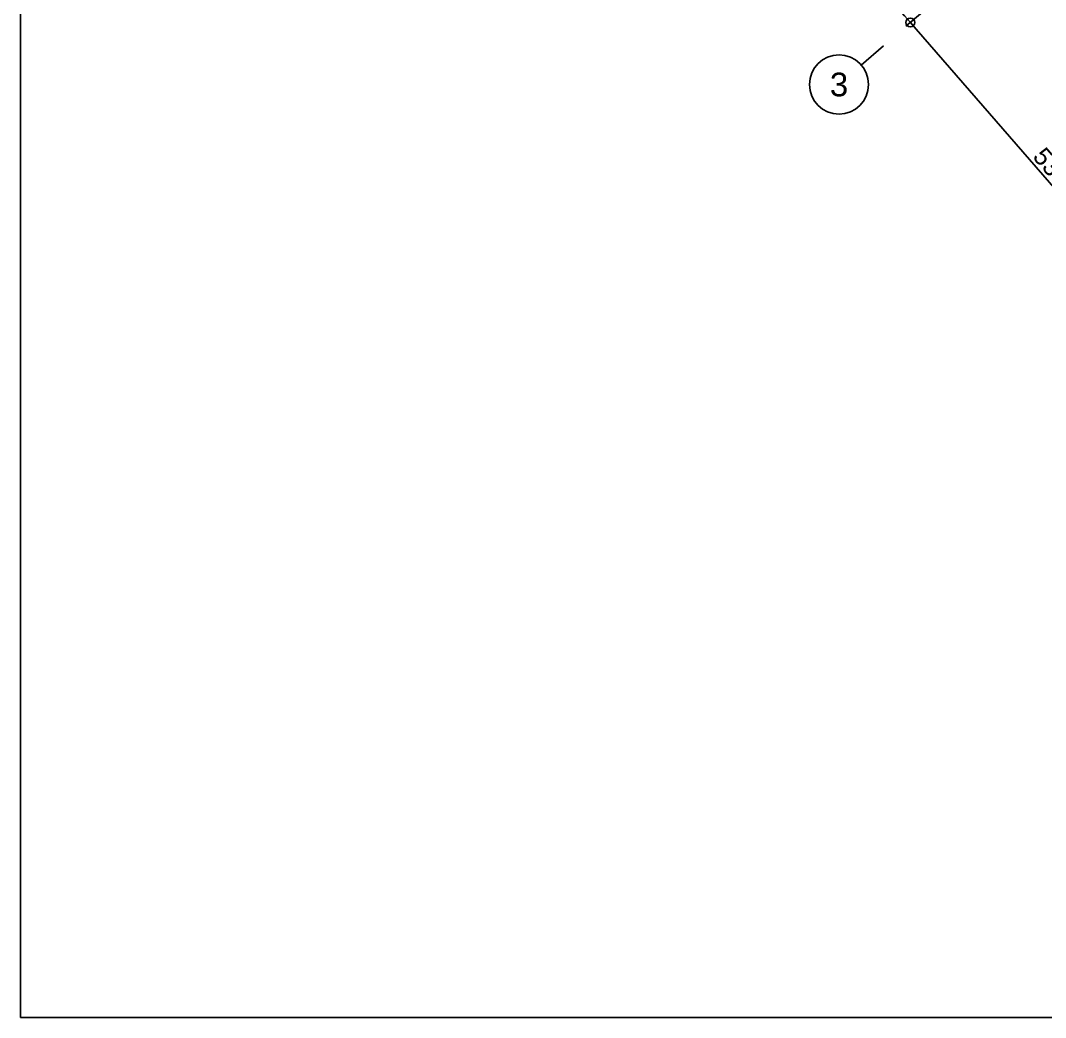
# Model space of a CAD drawing. Header units: millimetres. Extents: x -25371 to 2282244, y -90657 to 147824.
# Drawn here: x 1488486 to 1501488, y -22727 to -10089 of the extents above; entities that cross this region are included whole.
import ezdxf
from ezdxf.enums import TextEntityAlignment as Align

# ---------------------------------------------------------------- set-up
doc = ezdxf.new("R2010")
doc.units = ezdxf.units.MM
doc.linetypes.add('CENTER', pattern=[50.8, 31.75, -6.35, 6.35, -6.35])
doc.linetypes.add('TA_GL_000.90000', pattern=[2.475, 0.9, -0.225, 0.225, -0.225, 0.9])
for name, color, linetype in [('000 - 0_SYM_DWG_GRID-BUBBLE_MAIN_COLOR_6', 7, 'Continuous'), ('000 - 0_SYM_DWG_GRIDLINE_MAIN_COLOR_251', 7, 'Continuous'), ('000 - 0_SYM_DWG_SLOPE-SYM_TEXT_COLOR_3', 7, 'Continuous'), ('000 - D I M', 7, 'Continuous'), ('000 - GRID', 7, 'CENTER')]:
    doc.layers.add(name, color=color, linetype=linetype)
doc.styles.add('Arial', font='arial.ttf', dxfattribs={"height": 300})
doc.styles.add('FAMELINE_FOR_CKST', font='arial.ttf')
doc.styles.add('TA', font='', dxfattribs={"height": 4.5})
doc.styles.get('TA').set_extended_font_data('Cordia New')
doc.dimstyles.new('FAMELINE-CKST_C-C', dxfattribs={"dimtxt": 0.3, "dimasz": 0.15, "dimexe": 0.1, "dimexo": 0.1, "dimgap": 0.05, "dimtad": 1, "dimzin": 0, "dimdsep": 46, "dimtxsty": 'FAMELINE_FOR_CKST', "dimblk": 'ORIGIN', "dimblk1": 'ORIGIN', "dimblk2": 'ORIGIN', "dimsah": 1, "dimcen": 0.1, "dimdle": 0.1, "dimclrd": 7, "dimclre": 7, "dimclrt": 7, "dimadec": 0, "dimazin": 0, "dimtfac": 1, "dimtix": 1, "dimtmove": 2, "dimatfit": 3, "dimfxl": 1, "dimtolj": 1, "dimtzin": 0, "dimlwd": -1, "dimlwe": -1, "dimarcsym": 0})

# ---------------------------------------------------------------- blocks, each defined once
blk = doc.blocks.new('_Origin')
at = {"color": 7, "linetype": 'ByBlock', "lineweight": -2}
blk.add_line((0, 0), (-1, 0), dxfattribs=at)
blk.add_circle((0, 0), 0.5, dxfattribs=at)
blk = doc.blocks.new('*D317')
at = {"layer": '000 - D I M', "color": 7, "transparency": 16777216}
for p, q in [((-29114, 2989), (-29326, 2805)), ((-25735, -1212), (-29196, 2769)), ((-25505, -1162), (-25718, -1346))]:
    blk.add_line(p, q, dxfattribs=at)
at = {"layer": 'Defpoints', "color": 7, "transparency": 16777216}
for p in [(-29057, 3039), (-29269, 2854), (-25449, -1112)]:
    blk.add_point(p, dxfattribs=at)
at = {"layer": '000 - D I M', "color": 7, "transparency": 16777216, "xscale": 112.5, "yscale": 112.5, "zscale": 112.5}
for p, rotation in [((-29269, 2854), 131.0000000038849), ((-25661, -1297), 311.0000000038849)]:
    blk.add_blockref('_Origin', p, dxfattribs=dict(at, rotation=rotation))
at = {"layer": '000 - D I M', "color": 7, "transparency": 16777216, "insert": (-27350, 879), "char_height": 225, "attachment_point": 5, "rotation": 311, "style": 'FAMELINE_FOR_CKST'}
blk.add_mtext('\\A1;5500', dxfattribs=at)
blk = doc.blocks.new('*U329')
at = {"layer": '000 - 0_SYM_DWG_GRID-BUBBLE_MAIN_COLOR_6', "color": 7}
blk.add_line((16.74, 0), (11.74, 0), dxfattribs=at)
blk.add_circle((21.74, 0), 5, dxfattribs=at)
at = {"layer": '000 - 0_SYM_DWG_GRIDLINE_MAIN_COLOR_251', "color": 7, "linetype": 'ByBlock', "ltscale": 5}
blk.add_line((2, 0), (-83.53, 0), dxfattribs=at)
at = {"layer": '000 - 0_SYM_DWG_GRIDLINE_MAIN_COLOR_251', "color": 7}
for p in [(-81.53, 0), (0, 0)]:
    blk.add_point(p, dxfattribs=at)
at = {"color": 7, "style": 'TA', "flags": 1}
blk.add_attdef('LOCATION', (6, -6), '', height=4.5, rotation=270, dxfattribs=at)
at = {"layer": '000 - 0_SYM_DWG_SLOPE-SYM_TEXT_COLOR_3', "color": 7, "style": 'Arial'}
blk.add_attdef('GRID-HEAD', text='', height=4, rotation=138.9524, dxfattribs=at).set_placement((21.74, 0), align=Align.MIDDLE_CENTER)
blk = doc.blocks.new('*D325')
at = {"layer": '000 - D I M', "color": 7, "transparency": 16777216}
for p, q in [((-25505, -1162), (-25718, -1346)), ((-22258, -5212), (-25587, -1382)), ((-22028, -5162), (-22241, -5346))]:
    blk.add_line(p, q, dxfattribs=at)
at = {"layer": 'Defpoints', "color": 7, "transparency": 16777216}
for p in [(-25449, -1112), (-25661, -1297), (-21972, -5112)]:
    blk.add_point(p, dxfattribs=at)
at = {"layer": '000 - D I M', "color": 7, "transparency": 16777216, "xscale": 112.5, "yscale": 112.5, "zscale": 112.5}
for p, rotation in [((-25661, -1297), 131.000000002449), ((-22184, -5297), 311.000000002449)]:
    blk.add_blockref('_Origin', p, dxfattribs=dict(at, rotation=rotation))
at = {"layer": '000 - D I M', "color": 7, "transparency": 16777216, "insert": (-23807, -3197), "char_height": 225, "attachment_point": 5, "rotation": 311, "style": 'FAMELINE_FOR_CKST'}
blk.add_mtext('\\A1;5300', dxfattribs=at)
blk = doc.blocks.new('C-1-VS01_REV00_20260615-121114_LOPF_DIMS')
at = {"layer": '000 - GRID', "color": 7, "linetype": 'TA_GL_000.90000', "xscale": 75, "yscale": 75, "zscale": 75, "rotation": 221.0000000000055}
blk.add_blockref('*U329', (-25335.6, -1014), dxfattribs=at).add_auto_attribs({'GRID-HEAD': '3'})
at = {"layer": '000 - D I M', "color": 7}
for base, p1, p2, override, picture, middle in [((-29269.4, 2854), (-25448.8, -1112.4), (-29057.1, 3038.5), {"dimscale": 750, "dimdec": 0, "dimlfac": 1, "dimclrd": 7, "dimclre": 7, "dimclrt": 7}, '*D317', (-27350.2, 878.5)), ((-25661, -1296.9), (-21971.7, -5112.4), (-25448.8, -1112.4), {"dimscale": 750, "dimdec": 0, "dimclrd": 7, "dimclre": 7, "dimclrt": 7}, '*D325', (-23807.4, -3196.9))]:
    dim = blk.add_linear_dim(base=base, p1=p1, p2=p2, angle=311, dimstyle='FAMELINE-CKST_C-C', override=override, dxfattribs=at)
    dim.commit()
    dim.dimension.update_dxf_attribs({"geometry": picture, "text_midpoint": middle})

msp = doc.modelspace()

# ---------------------------------------------------------------- linework, layer by layer
at = {"color": 7}
msp.add_lwpolyline([(1488486.18, -22727.377), (1546611.18, -22727.377), (1546611.18, 10572.622), (1488486.18, 10572.622)], close=True, dxfattribs=at)

# ---------------------------------------------------------------- block references
msp.add_blockref('C-1-VS01_REV00_20260615-121114_LOPF_DIMS', (1525434.648, -8816.585), dxfattribs=at)

doc.saveas('drawing.dxf')
